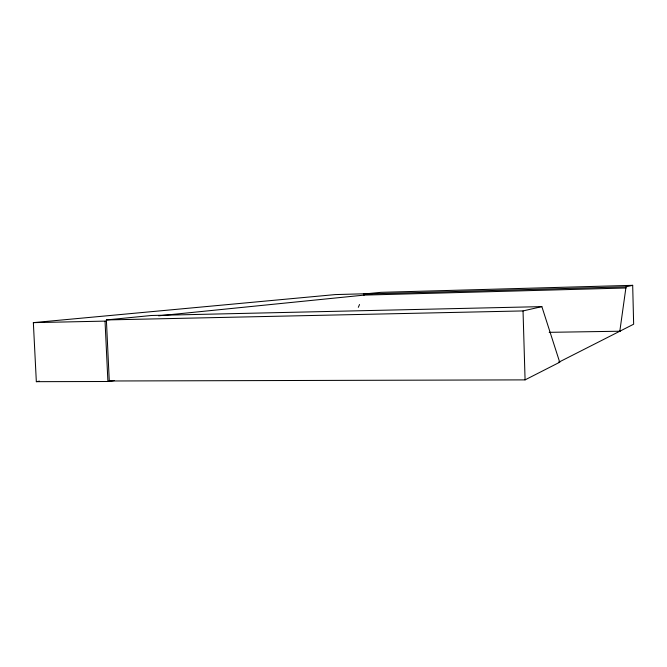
<?xml version="1.0" encoding="UTF-8"?>
<svg xmlns="http://www.w3.org/2000/svg" width="667" height="667" viewBox="0 0 667 667"><rect width="100%" height="100%" fill="white"/><g stroke="black" fill="none" stroke-linecap="round" stroke-linejoin="round"><path stroke-width="1" d="M619.818 331.224L626.038 286.827L632.683 285.326L633.65 324.204L558.754 362.231L559.713 362.223L541.862 306.62L151.342 315.491L106.386 319.943L109.305 381.491L36.335 381.674L33.35 322.636L335.326 294.581L373.053 293.547M358.312 307.337L359.538 304.519M111.306 380.599L109.28 380.99L525.079 379.882L559.73 362.214L558.754 362.231M106.386 319.943L523.036 310.93L541.862 306.62M111.614 380.599L107.896 381.307L105.044 321.244M109.305 381.491L114.374 380.515M36.335 381.674L39.411 381.14M158.621 315.825L364.182 295.106M626.063 287.986L363.615 295.122L363.573 294.039L380.924 292.338L632.683 285.326M363.573 294.039L626.038 286.827M33.35 322.636L106.437 321.085M549.199 332.333L620.51 331.216M523.036 310.93L525.079 379.882"/></g></svg>
